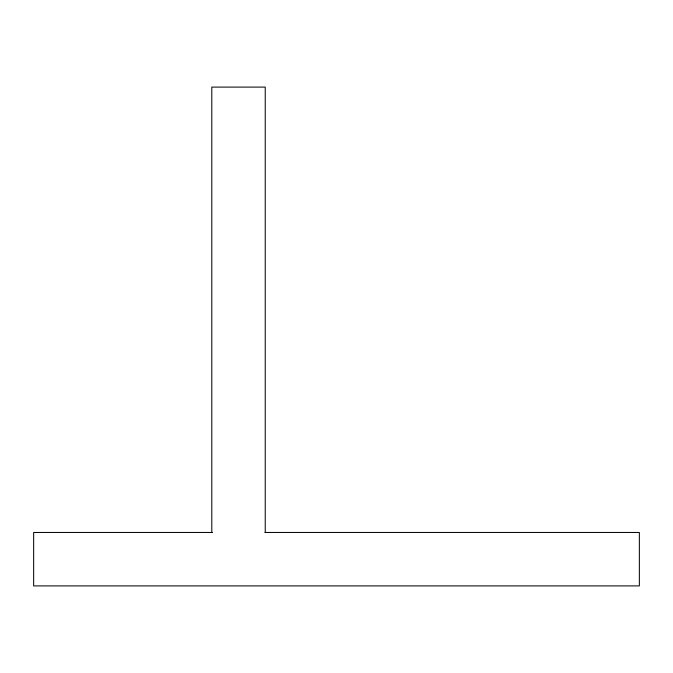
<?xml version="1.0" encoding="UTF-8"?>
<svg xmlns="http://www.w3.org/2000/svg" width="673" height="673" viewBox="0 0 673 673"><rect width="100%" height="100%" fill="white"/><g stroke="black" fill="none" stroke-linecap="round" stroke-linejoin="round"><path stroke-width="1.01" d="M212.416 532.461L33.65 532.461L33.65 585.905L639.35 585.905L639.35 532.461L264.994 532.461M265.238 532.461L265.238 87.095L211.793 87.095L211.793 532.461"/></g></svg>
